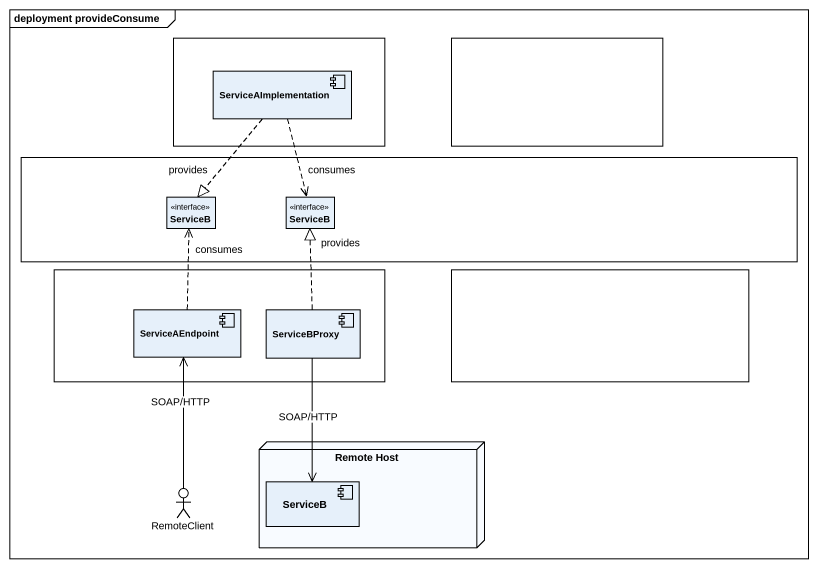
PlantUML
@startuml
mainframe deployment provideConsume
allowmixing
hide circle
hide empty members
rectangle " " as rectangle1 {
  component ServiceAImplementation
}
rectangle " " as rectangle2
rectangle " " as rectangle3 {
  interface ServiceB
  interface "ServiceB" as ServiceB_2
}
rectangle " " as rectangle4 {
  component ServiceAEndpoint
  component ServiceBProxy
}
rectangle " " as rectangle5
node "Remote Host" as Remote_Host {
  component "ServiceB" as ServiceB_3
}
actor RemoteClient
ServiceAImplementation ..|> ServiceB : provides
ServiceAImplementation ..> ServiceB_2 : consumes
ServiceAEndpoint .up.> ServiceB : consumes
ServiceBProxy .up.|> ServiceB_2 : provides
ServiceBProxy --> ServiceB_3 : SOAP/HTTP
RemoteClient -up-> ServiceAEndpoint : SOAP/HTTP
@enduml
